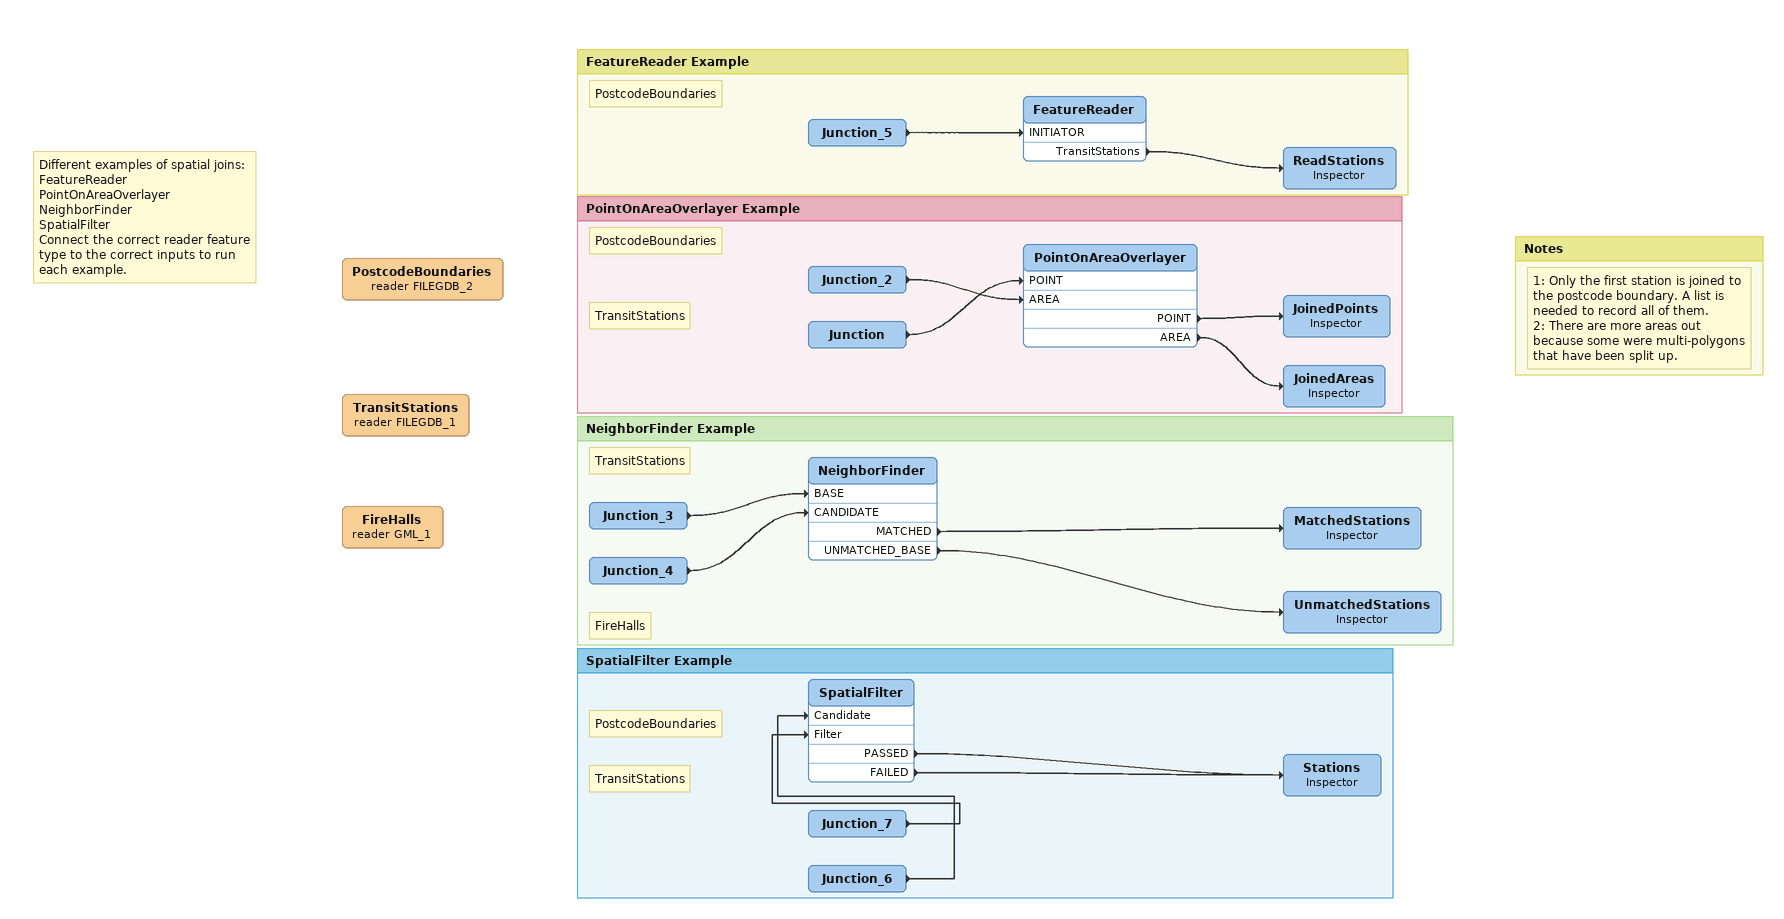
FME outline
Note: Different examples of spatial joins: / FeatureReader / PointOnAreaOverlayer / NeighborFinder / SpatialFilter / Connect the correct reader feature type to the correct inputs to run each example.
PostcodeBoundaries (reader FILEGDB_2)
TransitStations (reader FILEGDB_1)
FireHalls (reader GML_1)

Bookmark: FeatureReader Example
Note: PostcodeBoundaries
Junction_5
    -> FeatureReader [INITIATOR]
FeatureReader
    TransitStations -> ReadStations
ReadStations: Inspector

Bookmark: PointOnAreaOverlayer Example
Note: PostcodeBoundaries
Junction_2
    -> PointOnAreaOverlayer [AREA]
Note: TransitStations
Junction
    -> PointOnAreaOverlayer [POINT]
PointOnAreaOverlayer
    POINT -> JoinedPoints
    AREA -> JoinedAreas
JoinedPoints: Inspector
JoinedAreas: Inspector

Bookmark: NeighborFinder Example
Note: TransitStations
Junction_3
    -> NeighborFinder [BASE]
Note: FireHalls
Junction_4
    -> NeighborFinder [CANDIDATE]
NeighborFinder
    MATCHED -> MatchedStations
    UNMATCHED_BASE -> UnmatchedStations
MatchedStations: Inspector
UnmatchedStations: Inspector

Bookmark: SpatialFilter Example
Note: PostcodeBoundaries
Junction_7
    -> SpatialFilter [Filter]
Note: TransitStations
Junction_6
    -> SpatialFilter [Candidate]
SpatialFilter
    PASSED -> Stations
    FAILED -> Stations
Stations: Inspector

Bookmark: Notes
Note: 1: Only the first station is joined to the postcode boundary. A list is needed to record all of them. / 2: There are more areas out because some were multi-polygons that have been split up.
